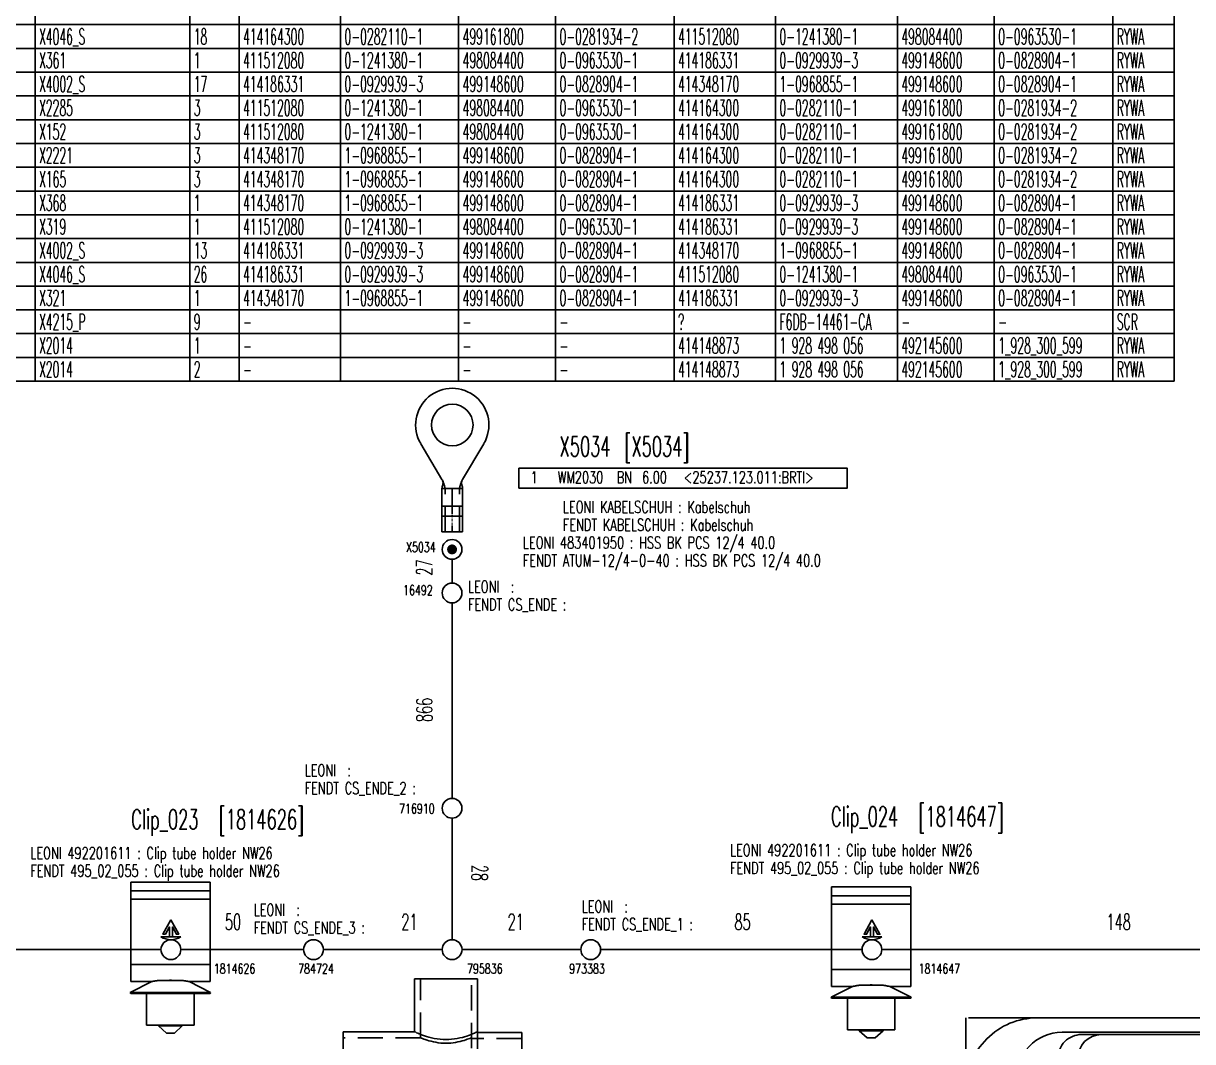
# Model space of a CAD drawing. Header units: millimetres. Extents: x -1 to 4489, y 0 to 1364.
# Drawn here: x 2339.4 to 2634.6, y 846.7 to 1103.8 of the extents above; entities that cross this region are included whole.
import ezdxf

# ---------------------------------------------------------------- set-up
doc = ezdxf.new("R2010")
doc.units = ezdxf.units.MM
doc.linetypes.add('DOT', pattern=[0.25, 0, -0.25])
doc.linetypes.add('HIDDEN', pattern=[9.525, 6.35, -3.175])
for name, color, linetype in [('000_CS_NETZ_KURVE', 7, 'Continuous'), ('A_ACHSEN', 7, 'Continuous'), ('A_FLAECHEN', 7, 'Continuous'), ('DEFAULT_2', 8, 'HIDDEN'), ('LAYER_0', 7, 'Continuous')]:
    doc.layers.add(name, color=color, linetype=linetype)
doc.styles.add('HS-BUNDLE-DIMENSION', font='ROMANS.SHX', dxfattribs={"width": 0.6, "height": 4})
doc.styles.add('HS-COMP-DESCRIPTION', font='ROMANS.SHX', dxfattribs={"width": 0.6, "height": 5})
doc.styles.add('HS-NODE', font='ROMANS.SHX', dxfattribs={"width": 0.7, "height": 2.5})
doc.styles.add('HS-PART-NO', font='ROMANS.SHX', dxfattribs={"width": 0.7, "height": 3})
doc.styles.add('HS-TABLE-WIRE', font='ROMANS.SHX', dxfattribs={"width": 0.5, "height": 4})
doc.styles.add('HS-WIRE', font='ROMANS.SHX', dxfattribs={"width": 0.7, "height": 3})
doc.linetypes.add('NW_26_FHW_OPEN', pattern='A,0.0001,["=",Standard,S=0.4,R=0,X=0,Y=-0.2],-0.0001,["[]",Standard,S=0.3,R=0,X=-0.05,Y=-0.15],-0.2', length=0.2002)
doc.linetypes.add('NW_8_5_FHW_OPEN', pattern='A,0.0001,["=",Standard,S=0.4,R=0,X=0,Y=-0.2],-0.0001,["[]",Standard,S=0.3,R=0,X=-0.05,Y=-0.15],-0.2', length=0.2002)

# ---------------------------------------------------------------- blocks, each defined once
blk = doc.blocks.new('418991420')
at = {"layer": 'LAYER_0', "color": 7}
for points in [[(-164.38, 97.02), (-167.48, 97.02)], [(-167.48, 97.02), (-167.48, 3.11)], [(-164.48, 97.02), (-163.5, 95.92), (-162.31, 95.02), (-160.98, 94.31), (-159.58, 93.82), (-157.57, 93.38), (-155.51, 93.19), (-153.44, 93.18), (-151.38, 93.31)], [(-164.38, 3.11), (-164.38, 97.02)], [(-151.48, 3.21), (-151.48, 96.62)], [(-151.48, 96.62), (-149.28, 96.62)], [(-149.38, 96.71), (-149.34, 96.24), (-149.21, 95.78), (-148.76, 94.89), (-148.09, 94.14), (-147.28, 93.62), (-145.78, 93.12), (-144.2, 92.89), (-142.58, 92.85), (-140.98, 92.91)], [(-149.28, 96.62), (-149.28, 3.21)], [(-141.38, 0.11), (-141.38, 96.71)], [(-141.38, 96.71), (133.02, 96.71)], [(133.02, 96.71), (156.11, 96.71)], [(157.02, 96.71), (157.02, 0.11)], [(-151.38, 92.02), (-164.48, 92.02)], [(-140.98, 92.02), (-151.38, 92.02)], [(-141.28, 91.91), (124.65, 91.91)], [(-141.28, 91.06), (111.52, 91.11)], [(-113.48, 4.91), (-113.48, 91.11)], [(-112.7, 5.71), (-112.7, 91.11)], [(110.77, 91.11), (118.07, 91.11)], [(119.3, 83.12), (119.3, 13.7)], [(126.03, 83.22), (126.07, 13.72)], [(-126.78, 81.51), (-141.28, 81.51)], [(-133.88, 60.6), (-133.5, 66.02), (-132.18, 71.3), (-131.02, 73.95), (-129.58, 76.49), (-126.58, 81.51)], [(140.22, 75.91), (140.22, 20.91)], [(-71.32, 74.02), (-63.32, 74.02), (-63.32, 66.02), (-71.32, 66.02), (-71.32, 74.02)], [(-58.52, 74.02), (-50.52, 74.02), (-50.52, 66.02), (-58.52, 66.02), (-58.52, 74.02)], [(-45.72, 74.02), (-37.72, 74.02), (-37.72, 66.02), (-45.72, 66.02), (-45.72, 74.02)], [(-32.92, 74.02), (-24.92, 74.02), (-24.92, 66.02), (-32.92, 66.02), (-32.92, 74.02)], [(-20.12, 74.02), (-12.12, 74.02), (-12.12, 66.02), (-20.12, 66.02), (-20.12, 74.02)], [(-7.32, 74.02), (0.68, 74.02), (0.68, 66.02), (-7.32, 66.02), (-7.32, 74.02)], [(5.68, 74.02), (13.68, 74.02), (13.68, 66.02), (5.68, 66.02), (5.68, 74.02)], [(18.48, 74.02), (26.48, 74.02), (26.48, 66.02), (18.48, 66.02), (18.48, 74.02)], [(31.28, 74.02), (39.28, 74.02), (39.28, 66.02), (31.28, 66.02), (31.28, 74.02)], [(44.08, 74.02), (52.08, 74.02), (52.08, 66.02), (44.08, 66.02), (44.08, 74.02)], [(56.88, 74.02), (64.88, 74.02), (64.88, 66.02), (56.88, 66.02), (56.88, 74.02)], [(69.68, 74.02), (77.68, 74.02), (77.68, 66.02), (69.68, 66.02), (69.68, 74.02)], [(82.48, 73.82), (90.48, 73.82), (90.48, 65.82), (82.48, 65.82), (82.48, 73.82)], [(95.28, 73.82), (103.28, 73.82), (103.28, 65.82), (95.28, 65.82), (95.28, 73.82)], [(-103.04, 62.12), (-103.04, 70.12), (-95.04, 70.12), (-95.04, 62.12), (-103.04, 62.12)], [(-87.84, 62.12), (-87.84, 70.12), (-79.84, 70.12), (-79.84, 62.12), (-87.84, 62.12)], [(-163.28, 62.51), (-151.38, 62.51)], [(-163.28, 54.62), (-163.28, 62.51)], [(-133.88, 60.6), (-140.78, 60.6)], [(-71.32, 59.62), (-63.32, 59.62), (-63.32, 51.62), (-71.32, 51.62), (-71.32, 59.62)], [(-58.52, 59.62), (-50.52, 59.62), (-50.52, 51.62), (-58.52, 51.62), (-58.52, 59.62)], [(-45.72, 59.62), (-37.72, 59.62), (-37.72, 51.62), (-45.72, 51.62), (-45.72, 59.62)], [(-32.92, 59.62), (-24.92, 59.62), (-24.92, 51.62), (-32.92, 51.62), (-32.92, 59.62)], [(-20.12, 59.62), (-12.12, 59.62), (-12.12, 51.62), (-20.12, 51.62), (-20.12, 59.62)], [(-7.32, 59.62), (0.68, 59.62), (0.68, 51.62), (-7.32, 51.62), (-7.32, 59.62)], [(5.68, 59.62), (13.68, 59.62), (13.68, 51.62), (5.68, 51.62), (5.68, 59.62)], [(18.48, 59.62), (26.48, 59.62), (26.48, 51.62), (18.48, 51.62), (18.48, 59.62)], [(31.28, 59.62), (39.28, 59.62), (39.28, 51.62), (31.28, 51.62), (31.28, 59.62)], [(44.08, 59.62), (52.08, 59.62), (52.08, 51.62), (44.08, 51.62), (44.08, 59.62)], [(56.88, 59.62), (64.88, 59.62), (64.88, 51.62), (56.88, 51.62), (56.88, 59.62)], [(69.68, 59.62), (77.68, 59.62), (77.68, 51.62), (69.68, 51.62), (69.68, 59.62)], [(82.48, 59.42), (90.48, 59.42), (90.48, 51.42), (82.48, 51.42), (82.48, 59.42)], [(95.28, 59.42), (103.28, 59.42), (103.28, 51.42), (95.28, 51.42), (95.28, 59.42)], [(-140.78, 56.03), (-132.88, 56.03)], [(-132.88, 56.03), (-132.88, 51.67)], [(118.72, 58.69), (125.52, 58.69)], [(-151.38, 54.62), (-163.28, 54.62)], [(-124.88, 51.67), (-132.83, 51.67)], [(-124.88, 45.68), (-124.88, 51.67)], [(-103.04, 43.92), (-103.04, 51.92), (-95.04, 51.92), (-95.04, 43.92), (-103.04, 43.92)], [(-87.84, 43.92), (-87.84, 51.92), (-79.84, 51.92), (-79.84, 43.92), (-87.84, 43.92)], [(-132.88, 45.68), (-132.88, 40.64)], [(-132.83, 45.68), (-124.88, 45.68)], [(-71.52, 45.02), (-63.52, 45.02), (-63.52, 37.02), (-71.52, 37.02), (-71.52, 45.02)], [(-58.72, 45.02), (-50.72, 45.02), (-50.72, 37.02), (-58.72, 37.02), (-58.72, 45.02)], [(-45.92, 45.02), (-37.92, 45.02), (-37.92, 37.02), (-45.92, 37.02), (-45.92, 45.02)], [(-33.12, 45.02), (-25.12, 45.02), (-25.12, 37.02), (-33.12, 37.02), (-33.12, 45.02)], [(-20.32, 45.02), (-12.32, 45.02), (-12.32, 37.02), (-20.32, 37.02), (-20.32, 45.02)], [(-7.52, 45.02), (0.48, 45.02), (0.48, 37.02), (-7.52, 37.02), (-7.52, 45.02)], [(5.48, 45.02), (13.48, 45.02), (13.48, 37.02), (5.48, 37.02), (5.48, 45.02)], [(18.28, 45.02), (26.28, 45.02), (26.28, 37.02), (18.28, 37.02), (18.28, 45.02)], [(31.08, 45.02), (39.08, 45.02), (39.08, 37.02), (31.08, 37.02), (31.08, 45.02)], [(43.88, 45.02), (51.88, 45.02), (51.88, 37.02), (43.88, 37.02), (43.88, 45.02)], [(56.68, 45.02), (64.68, 45.02), (64.68, 37.02), (56.68, 37.02), (56.68, 45.02)], [(69.48, 45.02), (77.48, 45.02), (77.48, 37.02), (69.48, 37.02), (69.48, 45.02)], [(82.28, 44.62), (90.28, 44.62), (90.28, 36.62), (82.28, 36.62), (82.28, 44.62)], [(95.08, 44.62), (103.08, 44.62), (103.08, 36.62), (95.08, 36.62), (95.08, 44.62)], [(-163.28, 42.82), (-151.58, 42.82)], [(-163.28, 34.91), (-163.28, 42.82)], [(-132.88, 40.64), (-140.78, 40.64)], [(-140.78, 36.76), (-133.88, 36.76)], [(-133.88, 36.76), (-134.19, 34.06), (-134.18, 31.34), (-133.84, 28.62), (-133.18, 26), (-132.08, 23.23), (-130.65, 20.59), (-127.08, 15.78)], [(125.52, 38.24), (118.72, 38.24)], [(-151.58, 34.91), (-163.28, 34.91)], [(-103.04, 26.52), (-103.04, 34.52), (-95.04, 34.52), (-95.04, 26.52), (-103.04, 26.52)], [(-87.84, 26.52), (-87.84, 34.52), (-79.84, 34.52), (-79.84, 26.52), (-87.84, 26.52)], [(-71.52, 30.62), (-63.52, 30.62), (-63.52, 22.61), (-71.52, 22.61), (-71.52, 30.62)], [(-58.72, 30.62), (-50.72, 30.62), (-50.72, 22.61), (-58.72, 22.61), (-58.72, 30.62)], [(-45.92, 30.62), (-37.92, 30.62), (-37.92, 22.61), (-45.92, 22.61), (-45.92, 30.62)], [(-33.12, 30.62), (-25.12, 30.62), (-25.12, 22.61), (-33.12, 22.61), (-33.12, 30.62)], [(-20.32, 30.62), (-12.32, 30.62), (-12.32, 22.61), (-20.32, 22.61), (-20.32, 30.62)], [(-7.52, 30.62), (0.48, 30.62), (0.48, 22.61), (-7.52, 22.61), (-7.52, 30.62)], [(5.48, 30.62), (13.48, 30.62), (13.48, 22.61), (5.48, 22.61), (5.48, 30.62)], [(18.28, 30.62), (26.28, 30.62), (26.28, 22.61), (18.28, 22.61), (18.28, 30.62)], [(31.08, 30.62), (39.08, 30.62), (39.08, 22.61), (31.08, 22.61), (31.08, 30.62)], [(43.88, 30.62), (51.88, 30.62), (51.88, 22.61), (43.88, 22.61), (43.88, 30.62)], [(56.68, 30.62), (64.68, 30.62), (64.68, 22.61), (56.68, 22.61), (56.68, 30.62)], [(69.48, 30.62), (77.48, 30.62), (77.48, 22.61), (69.48, 22.61), (69.48, 30.62)], [(82.28, 30.62), (90.28, 30.62), (90.28, 22.61), (82.28, 22.61), (82.28, 30.62)], [(95.08, 30.62), (103.08, 30.62), (103.08, 22.61), (95.08, 22.61), (95.08, 30.62)], [(-127.08, 15.71), (-141.28, 15.71)], [(-164.48, 3.01), (-163.06, 3.78), (-161.58, 4.41), (-160.04, 4.93), (-158.48, 5.31), (-156.77, 5.58), (-155.04, 5.72), (-153.31, 5.72), (-151.58, 5.61)], [(-164.38, 6.31), (-151.48, 6.31)], [(-151.48, 6.31), (-141.48, 6.31)], [(-149.38, 3.21), (-149.37, 3.56), (-149.27, 3.89), (-149.09, 4.21), (-148.85, 4.51), (-148.57, 4.77), (-148.25, 5), (-147.91, 5.18), (-147.58, 5.31), (-146.84, 5.5), (-146.09, 5.63), (-145.33, 5.71), (-144.56, 5.74), (-143.02, 5.71), (-141.48, 5.61)], [(110.82, 5.71), (-141.68, 5.71)], [(124.65, 4.91), (-113.48, 4.91)], [(118.07, 5.71), (110.77, 5.71)], [(-167.48, 3.11), (-164.38, 3.11)], [(-149.28, 3.21), (-151.48, 3.21)], [(133.02, 0.11), (-141.38, 0.11)], [(156.11, 0.11), (133.02, 0.11)]]:
    blk.add_lwpolyline(points, dxfattribs=at)
for centre, radius in [((-67.32, 70.02), 6), ((-54.52, 70.02), 6), ((-41.72, 70.02), 6), ((-28.92, 70.02), 6), ((-16.12, 70.02), 6), ((-3.32, 70.02), 6), ((9.68, 70.02), 6), ((22.48, 70.02), 6), ((35.28, 70.02), 6), ((48.08, 70.02), 6), ((60.88, 70.02), 6), ((73.68, 70.02), 6), ((86.48, 69.82), 6), ((99.28, 69.82), 6), ((-99.04, 66.12), 7.2), ((-99.04, 66.12), 5.6), ((-83.84, 66.12), 7.2), ((-83.84, 66.12), 5.6), ((-67.32, 55.62), 6), ((-54.52, 55.62), 6), ((-41.72, 55.62), 6), ((-28.92, 55.62), 6), ((-16.12, 55.62), 6), ((-3.32, 55.62), 6), ((9.68, 55.62), 6), ((22.48, 55.62), 6), ((35.28, 55.62), 6), ((48.08, 55.62), 6), ((60.88, 55.62), 6), ((73.68, 55.62), 6), ((86.48, 55.42), 6), ((99.28, 55.42), 6), ((-99.04, 47.92), 7.2), ((-83.84, 47.92), 7.2), ((-99.04, 47.92), 5.6), ((-83.84, 47.92), 5.6), ((-67.52, 41.02), 6), ((-54.72, 41.02), 6), ((-41.92, 41.02), 6), ((-29.12, 41.02), 6), ((-16.32, 41.02), 6), ((-3.52, 41.02), 6), ((9.48, 41.02), 6), ((22.28, 41.02), 6), ((35.08, 41.02), 6), ((47.88, 41.02), 6), ((60.68, 41.02), 6), ((73.48, 41.02), 6), ((86.28, 40.62), 6), ((99.08, 40.62), 6), ((-99.04, 30.52), 7.2), ((-99.04, 30.52), 5.6), ((-83.84, 30.52), 7.2), ((-83.84, 30.52), 5.6), ((-67.52, 26.62), 6), ((-54.72, 26.62), 6), ((-41.92, 26.62), 6), ((-29.12, 26.62), 6), ((-16.32, 26.62), 6), ((-3.52, 26.62), 6), ((9.48, 26.62), 6), ((22.28, 26.62), 6), ((35.08, 26.62), 6), ((47.88, 26.62), 6), ((60.68, 26.62), 6), ((73.48, 26.62), 6), ((86.28, 26.62), 6), ((99.08, 26.62), 6)]:
    blk.add_circle(centre, radius, dxfattribs=at)
for centre, radius, start, end in [((133.02, 72.71), 24, 0, 90), ((111.41, 83.22), 7.89, 359.25, 89.254), ((118.03, 83.22), 8, 0.0332, 90), ((124.43, 76.13), 15.79, 359.22, 89.221), ((133.02, 24.11), 24, 270, 0), ((124.43, 20.7), 15.79, 270.78, 0.7793), ((111.41, 13.6), 7.89, 270.75, 0.7461), ((118.07, 13.71), 8, 270, 0.0332)]:
    blk.add_arc(centre, radius, start, end, dxfattribs=at)
for s, p in [('9', (72.28, 79.42)), ('5', (85.38, 79.51)), ('53', (-68.92, 79.11)), ('49', (-56.72, 79.11)), ('45', (-42.42, 79.11)), ('41', (-29.12, 79.11)), ('37', (-17.8, 79.22)), ('33', (-4.02, 79.31)), ('29', (7.68, 79.31)), ('25', (19.59, 79.31)), ('21', (32.45, 79.31)), ('17', (46.48, 79.31)), ('13', (58.88, 79.31)), ('1', (98.78, 79.42)), ('60', (-100.84, 75.31)), ('57', (-85.44, 75.31)), ('62', (-101.11, 18.03)), ('59', (-86.31, 18.03)), ('56', (-69.62, 14.21)), ('52', (-56.72, 14.21)), ('48', (-42.72, 14.21)), ('44', (-31.12, 14.21)), ('40', (-18.12, 14.21)), ('36', (-5.82, 14.21)), ('32', (8.18, 14.31)), ('28', (20.7, 14.36)), ('24', (33.68, 14.31)), ('20', (46.08, 14.41)), ('16', (60.28, 14.51)), ('12', (73.18, 14.51)), ('8', (86.68, 14.51)), ('4', (98.88, 14.41))]:
    blk.add_text(s, height=3.2, dxfattribs=at).set_placement(p)
blk = doc.blocks.new('A$C534320D6')
at = {"color": 7, "linetype": 'Continuous'}
for p, q in [((18.05, 34.2), (18.08, 34.18)), ((18.08, 34.18), (18.35, 34.06)), ((18.35, 34.06), (18.59, 33.96)), ((18.59, 33.96), (18.88, 33.83)), ((18.88, 33.83), (19.23, 33.68)), ((19.23, 33.68), (19.63, 33.52)), ((19.63, 33.52), (20.06, 33.36)), ((20.06, 33.36), (20.54, 33.19)), ((20.54, 33.19), (21.08, 33.02)), ((21.08, 33.02), (21.67, 32.85)), ((21.67, 32.85), (22.32, 32.68)), ((22.32, 32.68), (23.01, 32.53)), ((23.01, 32.53), (23.74, 32.41)), ((28.13, 32.39), (28.83, 32.5)), ((28.83, 32.5), (29.49, 32.64)), ((29.49, 32.64), (30.12, 32.79)), ((30.12, 32.79), (30.7, 32.95)), ((30.7, 32.95), (31.23, 33.12)), ((31.23, 33.12), (31.71, 33.28)), ((31.71, 33.28), (32.14, 33.44)), ((32.14, 33.44), (32.54, 33.59)), ((32.54, 33.59), (32.9, 33.74)), ((32.9, 33.74), (33.22, 33.87)), ((33.22, 33.87), (33.48, 33.99)), ((33.48, 33.99), (33.69, 34.08)), ((33.69, 34.08), (33.83, 34.15)), ((33.83, 34.15), (33.95, 34.2)), ((33.95, 34.2), (33.95, 0)), ((23.74, 32.41), (24.5, 32.31)), ((24.5, 32.31), (25.25, 32.26)), ((25.25, 32.26), (26, 32.24)), ((26, 32.24), (26.71, 32.26)), ((26.71, 32.26), (27.42, 32.31)), ((27.42, 32.31), (28.13, 32.39))]:
    blk.add_line(p, q, dxfattribs=at)
at = {"layer": 'A_ACHSEN', "color": 7, "linetype": 'Continuous'}
for p, q in [((45.1, 34), (33.95, 34)), ((45.1, 34), (45.1, 0)), ((45.1, 0), (33.95, 0))]:
    blk.add_line(p, q, dxfattribs=at)
at = {"layer": 'A_FLAECHEN', "color": 7, "linetype": 'Continuous'}
for p, q in [((18.05, 47.6), (33.95, 47.6)), ((18.05, 34.2), (18.05, 47.6)), ((33.95, 34.2), (33.95, 47.6)), ((18.05, 34.2), (0, 34.2)), ((0, 0), (0, 34.2)), ((33.95, 0), (0, 0))]:
    blk.add_line(p, q, dxfattribs=at)
at = {"layer": 'A_FLAECHEN', "color": 8, "linetype": 'HIDDEN'}
for p, q in [((19.55, 32.69), (19.55, 47.6)), ((32.45, 1.5), (32.45, 47.6)), ((19.58, 32.7), (0, 32.7)), ((18.08, 34.2), (18.05, 34.2)), ((18.05, 34.18), (18.05, 34.2)), ((19.55, 32.7), (19.69, 32.64)), ((19.85, 32.58), (19.69, 32.64)), ((19.85, 32.58), (20.09, 32.48)), ((20.09, 32.48), (19.85, 32.58)), ((20.09, 32.48), (20.4, 32.37)), ((20.4, 32.37), (20.09, 32.48)), ((31.98, 32.51), (31.71, 32.41)), ((32.18, 32.59), (31.98, 32.51)), ((32.42, 32.69), (32.18, 32.59)), ((32.45, 32.7), (32.42, 32.69)), ((45.1, 32.5), (32.45, 32.5)), ((45.1, 1.5), (45.1, 32.5)), ((20.4, 32.37), (20.77, 32.24)), ((20.77, 32.24), (20.4, 32.37)), ((20.77, 32.24), (21.2, 32.09)), ((21.2, 32.09), (20.77, 32.24)), ((21.2, 32.09), (21.69, 31.94)), ((21.69, 31.94), (21.2, 32.09)), ((22.23, 31.8), (21.69, 31.94)), ((22.23, 31.8), (22.81, 31.66)), ((22.81, 31.66), (22.23, 31.8)), ((23.42, 31.54), (22.81, 31.66)), ((23.42, 31.54), (24.06, 31.44)), ((24.06, 31.44), (23.42, 31.54)), ((24.06, 31.44), (24.7, 31.36)), ((24.7, 31.36), (24.06, 31.44)), ((25.35, 31.32), (24.7, 31.36)), ((26, 31.3), (25.35, 31.32)), ((26.61, 31.32), (26, 31.3)), ((27.21, 31.36), (26.61, 31.32)), ((27.82, 31.42), (27.21, 31.36)), ((28.41, 31.51), (27.82, 31.42)), ((28.99, 31.62), (28.41, 31.51)), ((29.54, 31.74), (28.99, 31.62)), ((30.07, 31.88), (29.54, 31.74)), ((30.56, 32.02), (30.07, 31.88)), ((31, 32.16), (30.56, 32.02)), ((31.38, 32.29), (31, 32.16)), ((31.71, 32.41), (31.38, 32.29)), ((45.1, 1.5), (0, 1.5))]:
    blk.add_line(p, q, dxfattribs=at)
at = {"layer": 'DEFAULT_2', "color": 8, "linetype": 'HIDDEN'}
for p, q in [((18.08, 34.18), (18.05, 34.2)), ((18.35, 34.06), (18.34, 34.07)), ((18.59, 33.96), (18.57, 33.96)), ((18.88, 33.83), (18.87, 33.84)), ((19.23, 33.68), (19.22, 33.69)), ((19.63, 33.52), (19.62, 33.53)), ((20.06, 33.36), (20.05, 33.37)), ((20.54, 33.19), (20.53, 33.2)), ((21.08, 33.02), (21.07, 33.02)), ((21.67, 32.85), (21.66, 32.85)), ((22.32, 32.68), (22.31, 32.68)), ((23.01, 32.53), (23.01, 32.53)), ((28.84, 32.5), (28.83, 32.5)), ((29.5, 32.64), (29.49, 32.64)), ((30.13, 32.79), (30.12, 32.79)), ((30.71, 32.96), (30.7, 32.95)), ((31.24, 33.12), (31.23, 33.12)), ((31.71, 33.28), (31.24, 33.12)), ((32.14, 33.44), (32.14, 33.44)), ((32.54, 33.59), (32.54, 33.59)), ((32.9, 33.74), (32.9, 33.74)), ((33.22, 33.87), (33.21, 33.87)), ((33.68, 34.08), (33.48, 33.99)), ((33.69, 34.08), (33.68, 34.08)), ((33.92, 34.19), (33.83, 34.15)), ((24.5, 32.31), (23.74, 32.41)), ((25.25, 32.26), (24.5, 32.31)), ((26, 32.24), (25.25, 32.26)), ((26.71, 32.26), (26.71, 32.26)), ((27.42, 32.31), (27.42, 32.31)), ((28.14, 32.39), (28.13, 32.39))]:
    blk.add_line(p, q, dxfattribs=at)
blk = doc.blocks.new('A$C2151387A')
at = {"color": 7, "linetype": 'Continuous'}
for p, q in [((6.65, 31.75), (6.65, 30.25)), ((11.85, 31.75), (11.85, 30.25)), ((6.66, 25.11), (6.65, 25.25)), ((6.67, 24.98), (6.66, 25.11)), ((6.7, 24.85), (6.67, 24.98)), ((6.73, 24.72), (6.7, 24.85)), ((6.77, 24.6), (6.73, 24.72)), ((6.8, 24.47), (6.77, 24.6)), ((6.84, 24.34), (6.8, 24.47)), ((6.87, 24.22), (6.84, 24.34)), ((6.89, 24.09), (6.87, 24.22)), ((6.87, 23.52), (6.9, 23.67)), ((6.91, 23.95), (6.89, 24.09)), ((6.9, 23.67), (6.91, 23.81)), ((6.91, 23.81), (6.91, 23.95)), ((11.59, 23.95), (11.61, 24.09)), ((11.59, 23.81), (11.59, 23.95)), ((11.6, 23.67), (11.59, 23.81)), ((11.63, 23.52), (11.6, 23.67)), ((11.61, 24.09), (11.63, 24.22)), ((11.63, 24.22), (11.66, 24.34)), ((11.66, 24.34), (11.7, 24.47)), ((11.7, 24.47), (11.73, 24.6)), ((11.73, 24.6), (11.77, 24.72)), ((11.77, 24.72), (11.8, 24.85)), ((11.8, 24.85), (11.83, 24.98)), ((11.83, 24.98), (11.84, 25.11)), ((11.84, 25.11), (11.85, 25.25)), ((6.65, 23.01), (1.29, 13.97)), ((6.65, 23.01), (6.75, 23.19)), ((6.75, 23.19), (6.82, 23.35)), ((6.82, 23.35), (6.87, 23.52)), ((11.68, 23.35), (11.63, 23.52)), ((11.75, 23.19), (11.68, 23.35)), ((11.85, 23.01), (11.75, 23.19)), ((17.21, 13.97), (11.85, 23.01))]:
    blk.add_line(p, q, dxfattribs=at)
at = {"color": 4, "linetype": 'Continuous'}
blk.add_line((11.85, 25.25), (6.65, 25.25), dxfattribs=at)
at = {"layer": '000_CS_NETZ_KURVE', "color": 8, "linetype": 'HIDDEN'}
blk.add_line((9.25, 25.25), (9.25, 36.25), dxfattribs=at)
at = {"layer": 'A_ACHSEN', "color": 7, "linetype": 'Continuous'}
for p, q in [((11.85, 36.25), (6.65, 36.25)), ((6.65, 36.25), (6.65, 25.25)), ((11.85, 36.25), (11.85, 25.25))]:
    blk.add_line(p, q, dxfattribs=at)
at = {"layer": 'A_ACHSEN', "color": 8, "linetype": 'HIDDEN'}
for p, q in [((7.45, 36.25), (7.45, 25.25)), ((11.05, 36.25), (11.05, 25.25))]:
    blk.add_line(p, q, dxfattribs=at)
at = {"layer": 'A_ACHSEN', "color": 7, "linetype": 'Continuous'}
blk.add_circle((9.25, 9.25), 5.25, dxfattribs=at)
blk.add_arc((9.25, 9.25), 9.25, 149.3484, 30.6516, dxfattribs=at)
at = {"layer": 'DEFAULT_2', "color": 8, "linetype": 'DOT'}
blk.add_line((9.25, 36.25), (9.25, 25.25), dxfattribs=at)
at = {"layer": 'DEFAULT_2', "color": 8, "linetype": 'HIDDEN'}
for p, q in [((6.66, 32.17), (6.65, 32.11)), ((6.65, 32.11), (6.65, 32.03)), ((6.65, 32.03), (6.65, 31.95)), ((6.65, 31.95), (6.65, 31.75)), ((6.65, 30.25), (6.65, 30.06)), ((6.65, 30.06), (6.65, 29.97)), ((6.65, 29.97), (6.65, 29.9)), ((6.65, 29.9), (6.66, 29.83)), ((6.67, 32.21), (6.66, 32.17)), ((6.66, 29.83), (6.67, 29.79)), ((6.68, 32.24), (6.67, 32.21)), ((6.67, 29.79), (6.68, 29.76)), ((6.7, 32.25), (6.68, 32.24)), ((6.68, 29.76), (6.7, 29.75)), ((6.7, 32.25), (11.8, 32.25)), ((6.7, 29.75), (11.8, 29.75)), ((7.45, 32.04), (7.46, 32.11)), ((7.45, 31.95), (7.45, 32.04)), ((7.45, 31.75), (7.45, 31.95)), ((7.45, 31.75), (7.45, 30.06)), ((7.45, 29.97), (7.45, 30.06)), ((7.46, 29.9), (7.45, 29.97)), ((7.46, 32.17), (7.48, 32.21)), ((7.46, 32.11), (7.46, 32.17)), ((7.46, 29.83), (7.46, 29.9)), ((7.48, 29.79), (7.46, 29.83)), ((7.48, 32.21), (7.49, 32.24)), ((7.49, 29.76), (7.48, 29.79)), ((7.49, 32.24), (7.52, 32.25)), ((7.52, 29.75), (7.49, 29.76)), ((10.98, 32.25), (11, 32.24)), ((11, 29.76), (10.98, 29.75)), ((11, 32.24), (11.02, 32.21)), ((11.02, 29.79), (11, 29.76)), ((11.02, 32.21), (11.03, 32.17)), ((11.04, 29.83), (11.02, 29.79)), ((11.03, 32.17), (11.04, 32.11)), ((11.04, 32.11), (11.05, 32.03)), ((11.05, 29.97), (11.04, 29.9)), ((11.04, 29.9), (11.04, 29.83)), ((11.05, 32.03), (11.05, 31.95)), ((11.05, 31.95), (11.05, 31.75)), ((11.05, 31.75), (11.05, 30.06)), ((11.05, 30.06), (11.05, 29.97)), ((11.82, 32.24), (11.8, 32.25)), ((11.8, 29.75), (11.82, 29.76)), ((11.83, 32.21), (11.82, 32.24)), ((11.82, 29.76), (11.83, 29.79)), ((11.84, 32.17), (11.83, 32.21)), ((11.83, 29.79), (11.84, 29.83)), ((11.84, 32.11), (11.84, 32.17)), ((11.85, 32.03), (11.84, 32.11)), ((11.84, 29.9), (11.85, 29.97)), ((11.84, 29.83), (11.84, 29.9)), ((11.85, 31.95), (11.85, 32.03)), ((11.85, 31.75), (11.85, 31.95)), ((11.85, 30.06), (11.85, 30.25)), ((11.85, 29.97), (11.85, 30.06)), ((6.92, 23.53), (6.98, 23.69)), ((6.98, 23.69), (7.04, 23.86)), ((7.04, 23.86), (7.09, 24.01)), ((7.09, 24.01), (7.14, 24.17)), ((7.14, 24.17), (7.18, 24.32)), ((7.18, 24.32), (7.26, 24.63)), ((7.26, 24.63), (7.3, 24.78)), ((7.3, 24.78), (7.35, 24.94)), ((7.35, 24.94), (7.4, 25.09)), ((7.4, 25.09), (7.45, 25.25)), ((11.1, 25.09), (11.05, 25.25)), ((11.15, 24.94), (11.1, 25.09)), ((11.19, 24.78), (11.15, 24.94)), ((11.24, 24.63), (11.19, 24.78)), ((11.32, 24.32), (11.24, 24.63)), ((11.36, 24.17), (11.32, 24.32)), ((11.41, 24.01), (11.36, 24.17)), ((11.46, 23.86), (11.41, 24.01)), ((11.52, 23.69), (11.46, 23.86)), ((11.58, 23.53), (11.52, 23.69)), ((6.65, 23.01), (6.75, 23.19)), ((6.75, 23.19), (6.84, 23.36)), ((6.84, 23.36), (6.92, 23.53)), ((11.66, 23.36), (11.58, 23.53)), ((11.75, 23.19), (11.66, 23.36)), ((11.85, 23.01), (11.75, 23.19))]:
    blk.add_line(p, q, dxfattribs=at)
blk = doc.blocks.new('A$C2E6414D2')
at = {"linetype": 'Continuous'}
for p, q in [((7.13, 36.28), (13.13, 36.28)), ((7.13, 36.28), (7.15, 36.16)), ((7.13, 36.08), (7.13, 36.28)), ((7.15, 36.16), (7.18, 36.08)), ((9.13, 36.28), (9.13, 36.08)), ((11.13, 36.28), (11.13, 36.08)), ((13.09, 36.08), (13.12, 36.16)), ((13.12, 36.16), (13.13, 36.28)), ((13.13, 36.08), (13.13, 36.28)), ((0.13, 0), (0.13, 20.8)), ((20.13, 20.8), (0.13, 20.8)), ((20.13, 0), (20.13, 20.8)), ((20.13, 4.3), (0.13, 4.3)), ((20.13, 2.2), (0.13, 2.2))]:
    blk.add_line(p, q, dxfattribs=at)
at = {"layer": 'A_ACHSEN', "linetype": 'Continuous'}
for p, q in [((9.13, 38.08), (7.13, 36.28)), ((11.13, 38.08), (9.13, 38.08)), ((11.13, 38.08), (13.13, 36.28)), ((0.13, 28.08), (0, 27.81)), ((0, 27.81), (20.27, 27.81)), ((0, 27.81), (5.42, 25.1)), ((0.13, 28.08), (20.13, 28.08)), ((20.27, 27.81), (14.84, 25.1)), ((20.13, 28.08), (20.27, 27.81)), ((0.13, 20.8), (0.13, 25.1)), ((5.42, 25.1), (0.13, 25.1)), ((5.44, 25.1), (5.42, 25.1)), ((5.47, 25.09), (5.44, 25.1)), ((5.65, 25.05), (5.47, 25.09)), ((5.81, 25.02), (5.65, 25.05)), ((5.98, 24.99), (5.81, 25.02)), ((6.15, 24.95), (5.98, 24.99)), ((6.33, 24.92), (6.15, 24.95)), ((6.51, 24.89), (6.33, 24.92)), ((6.7, 24.86), (6.51, 24.89)), ((6.89, 24.83), (6.7, 24.86)), ((7.09, 24.8), (6.89, 24.83)), ((7.19, 24.78), (7.09, 24.8)), ((7.19, 24.78), (13.07, 24.78)), ((9.88, 24.7), (9.88, 24.78)), ((10.38, 24.7), (9.88, 24.7)), ((10.38, 24.7), (10.38, 24.78)), ((13.18, 24.8), (13.07, 24.78)), ((13.38, 24.83), (13.18, 24.8)), ((13.57, 24.86), (13.38, 24.83)), ((13.76, 24.89), (13.57, 24.86)), ((13.94, 24.92), (13.76, 24.89)), ((14.12, 24.95), (13.94, 24.92)), ((14.29, 24.99), (14.12, 24.95)), ((14.46, 25.02), (14.29, 24.99)), ((14.62, 25.05), (14.46, 25.02)), ((14.8, 25.09), (14.62, 25.05)), ((14.83, 25.1), (14.8, 25.09)), ((14.84, 25.1), (14.83, 25.1)), ((20.13, 25.1), (14.84, 25.1)), ((20.13, 25.1), (20.13, 20.8)), ((20.13, 0), (0.13, 0))]:
    blk.add_line(p, q, dxfattribs=at)
at = {"layer": 'A_FLAECHEN', "linetype": 'Continuous'}
for p, q in [((16.13, 36.08), (4.13, 36.08)), ((4.13, 36.08), (4.13, 28.08)), ((16.13, 36.08), (16.13, 28.08))]:
    blk.add_line(p, q, dxfattribs=at)

msp = doc.modelspace()

# ---------------------------------------------------------------- linework, layer by layer
at = {"color": 7, "linetype": 'Continuous'}
for points in [[(2342.33, 1013.44), (2342.33, 1313.44)], [(2381.38, 1013.44), (2381.38, 1313.44)], [(2393.85, 1013.44), (2393.85, 1313.44)], [(2419.47, 1013.44), (2419.47, 1313.44)], [(2449.28, 1013.44), (2449.28, 1313.44)], [(2473.76, 1013.44), (2473.76, 1313.44)], [(2503.66, 1013.44), (2503.66, 1313.44)], [(2529.28, 1013.44), (2529.28, 1313.44)], [(2560.05, 1013.44), (2560.05, 1313.44)], [(2584.52, 1013.44), (2584.52, 1313.44)], [(2614.43, 1013.44), (2614.43, 1313.44)], [(2629.95, 1013.44), (2629.95, 1313.44)], [(2161.47, 1103.44), (2629.95, 1103.44)], [(2161.47, 1097.44), (2629.95, 1097.44)], [(2161.47, 1091.44), (2629.95, 1091.44)], [(2161.47, 1085.44), (2629.95, 1085.44)], [(2161.47, 1079.44), (2629.95, 1079.44)], [(2161.47, 1073.44), (2629.95, 1073.44)], [(2161.47, 1067.44), (2629.95, 1067.44)], [(2161.47, 1061.44), (2629.95, 1061.44)], [(2161.47, 1055.44), (2629.95, 1055.44)], [(2161.47, 1049.44), (2629.95, 1049.44)], [(2161.47, 1043.44), (2629.95, 1043.44)], [(2161.47, 1037.44), (2629.95, 1037.44)], [(2161.47, 1031.44), (2629.95, 1031.44)], [(2161.47, 1025.44), (2629.95, 1025.44)], [(2161.47, 1019.44), (2629.95, 1019.44)], [(2161.47, 1013.44), (2629.95, 1013.44)], [(2464.49, 986.48), (2464.49, 991.46), (2547.39, 991.46), (2547.39, 986.48), (2464.49, 986.48)]]:
    msp.add_lwpolyline(points, dxfattribs=at)
msp.add_lwpolyline([(2446.99, 970.98, 1.25, 1.25, 1), (2448.24, 970.98, 1.25, 1.25, 1)], format="xyseb", close=True, dxfattribs=at)
at = {"color": 7, "ltscale": 8}
for points in [[(2447.61, 962.48), (2447.61, 968.48)], [(2447.61, 903.14), (2447.63, 872.46)], [(2415.13, 869.96), (2445.13, 869.96)], [(2450.13, 869.96), (2480.13, 869.96)]]:
    msp.add_lwpolyline(points, dxfattribs=at)
at = {"color": 7, "linetype": 'NW_8_5_FHW_OPEN', "ltscale": 8}
msp.add_lwpolyline([(2447.61, 908.14), (2447.61, 957.48)], dxfattribs=at)
at = {"color": 5, "linetype": 'Continuous'}
for points in [[(2376.26, 873.21), (2376.26, 875.71), (2375.26, 873.83), (2374.63, 873.83), (2376.63, 877.46)], [(2377.01, 873.21), (2377.01, 875.71), (2378.01, 873.83), (2378.63, 873.83), (2376.63, 877.46)], [(2553.26, 873.21), (2553.26, 875.71), (2552.26, 873.83), (2551.63, 873.83), (2553.63, 877.46)], [(2554.01, 873.21), (2554.01, 875.71), (2555.01, 873.83), (2555.63, 873.83), (2553.63, 877.46)], [(2374.13, 873.21), (2379.13, 873.21)], [(2551.13, 873.21), (2556.13, 873.21)]]:
    msp.add_lwpolyline(points, dxfattribs=at)
at = {"color": 7, "linetype": 'NW_26_FHW_OPEN', "ltscale": 8}
for points in [[(2100.7, 869.96), (2374.13, 869.96)], [(2379.13, 869.96), (2410.13, 869.96)], [(2485.13, 869.96), (2551.13, 869.96)], [(2556.13, 869.96), (2699.13, 869.96)]]:
    msp.add_lwpolyline(points, dxfattribs=at)
at = {"color": 7, "linetype": 'Continuous'}
for centre in [(2447.61, 970.98), (2447.61, 959.98), (2447.61, 905.64), (2376.63, 869.96), (2412.63, 869.96), (2447.63, 869.96), (2482.63, 869.96), (2553.63, 869.96)]:
    msp.add_circle(centre, 2.5, dxfattribs=at)
at = {"color": 5, "linetype": 'Continuous'}
for centre in [(2376.63, 877), (2553.63, 877)]:
    msp.add_arc(centre, 4.54, 236.6015, 303.3985, dxfattribs=at)

# ---------------------------------------------------------------- block references
at = {"rotation": 180}
for name, p in [('A$C2151387A', (2456.92, 1011.64)), ('A$C2E6414D2', (2386.64, 886.98)), ('A$C2E6414D2', (2563.57, 885.77))]:
    msp.add_blockref(name, p, dxfattribs=at)
msp.add_blockref('A$C534320D6', (2420.09, 815.03))
at = {"xscale": 0.75, "yscale": 0.75, "rotation": 180}
msp.add_blockref('418991420', (2695.12, 852.81), dxfattribs=at)

# ---------------------------------------------------------------- texts
at = {"color": 92, "linetype": 'Continuous'}
for s, height, style, width, p in [('X4046_S      ', 4, 'HS-TABLE-WIRE', 0.5, (2343.33, 1098.44)), ('18', 4, 'HS-TABLE-WIRE', 0.5, (2382.38, 1098.44)), ('414164300', 4, 'HS-TABLE-WIRE', 0.5, (2394.85, 1098.44)), ('0-0282110-1', 4, 'HS-TABLE-WIRE', 0.5, (2420.47, 1098.44)), ('499161800', 4, 'HS-TABLE-WIRE', 0.5, (2450.28, 1098.44)), ('0-0281934-2', 4, 'HS-TABLE-WIRE', 0.5, (2474.76, 1098.44)), ('411512080', 4, 'HS-TABLE-WIRE', 0.5, (2504.66, 1098.44)), ('0-1241380-1', 4, 'HS-TABLE-WIRE', 0.5, (2530.28, 1098.44)), ('498084400', 4, 'HS-TABLE-WIRE', 0.5, (2561.05, 1098.44)), ('0-0963530-1', 4, 'HS-TABLE-WIRE', 0.5, (2585.52, 1098.44)), ('RYWA', 4, 'HS-TABLE-WIRE', 0.5, (2615.43, 1098.44)), ('X361      ', 4, 'HS-TABLE-WIRE', 0.5, (2343.33, 1092.44)), ('1', 4, 'HS-TABLE-WIRE', 0.5, (2382.38, 1092.44)), ('411512080', 4, 'HS-TABLE-WIRE', 0.5, (2394.85, 1092.44)), ('0-1241380-1', 4, 'HS-TABLE-WIRE', 0.5, (2420.47, 1092.44)), ('498084400', 4, 'HS-TABLE-WIRE', 0.5, (2450.28, 1092.44)), ('0-0963530-1', 4, 'HS-TABLE-WIRE', 0.5, (2474.76, 1092.44)), ('414186331', 4, 'HS-TABLE-WIRE', 0.5, (2504.66, 1092.44)), ('0-0929939-3', 4, 'HS-TABLE-WIRE', 0.5, (2530.28, 1092.44)), ('499148600', 4, 'HS-TABLE-WIRE', 0.5, (2561.05, 1092.44)), ('0-0828904-1', 4, 'HS-TABLE-WIRE', 0.5, (2585.52, 1092.44)), ('RYWA', 4, 'HS-TABLE-WIRE', 0.5, (2615.43, 1092.44)), ('X4002_S      ', 4, 'HS-TABLE-WIRE', 0.5, (2343.33, 1086.44)), ('17', 4, 'HS-TABLE-WIRE', 0.5, (2382.38, 1086.44)), ('414186331', 4, 'HS-TABLE-WIRE', 0.5, (2394.85, 1086.44)), ('0-0929939-3', 4, 'HS-TABLE-WIRE', 0.5, (2420.47, 1086.44)), ('499148600', 4, 'HS-TABLE-WIRE', 0.5, (2450.28, 1086.44)), ('0-0828904-1', 4, 'HS-TABLE-WIRE', 0.5, (2474.76, 1086.44)), ('414348170', 4, 'HS-TABLE-WIRE', 0.5, (2504.66, 1086.44)), ('1-0968855-1', 4, 'HS-TABLE-WIRE', 0.5, (2530.28, 1086.44)), ('499148600', 4, 'HS-TABLE-WIRE', 0.5, (2561.05, 1086.44)), ('0-0828904-1', 4, 'HS-TABLE-WIRE', 0.5, (2585.52, 1086.44)), ('RYWA', 4, 'HS-TABLE-WIRE', 0.5, (2615.43, 1086.44)), ('X2285      ', 4, 'HS-TABLE-WIRE', 0.5, (2343.33, 1080.44)), ('3', 4, 'HS-TABLE-WIRE', 0.5, (2382.38, 1080.44)), ('411512080', 4, 'HS-TABLE-WIRE', 0.5, (2394.85, 1080.44)), ('0-1241380-1', 4, 'HS-TABLE-WIRE', 0.5, (2420.47, 1080.44)), ('498084400', 4, 'HS-TABLE-WIRE', 0.5, (2450.28, 1080.44)), ('0-0963530-1', 4, 'HS-TABLE-WIRE', 0.5, (2474.76, 1080.44)), ('414164300', 4, 'HS-TABLE-WIRE', 0.5, (2504.66, 1080.44)), ('0-0282110-1', 4, 'HS-TABLE-WIRE', 0.5, (2530.28, 1080.44)), ('499161800', 4, 'HS-TABLE-WIRE', 0.5, (2561.05, 1080.44)), ('0-0281934-2', 4, 'HS-TABLE-WIRE', 0.5, (2585.52, 1080.44)), ('RYWA', 4, 'HS-TABLE-WIRE', 0.5, (2615.43, 1080.44)), ('X152      ', 4, 'HS-TABLE-WIRE', 0.5, (2343.33, 1074.44)), ('3', 4, 'HS-TABLE-WIRE', 0.5, (2382.38, 1074.44)), ('411512080', 4, 'HS-TABLE-WIRE', 0.5, (2394.85, 1074.44)), ('0-1241380-1', 4, 'HS-TABLE-WIRE', 0.5, (2420.47, 1074.44)), ('498084400', 4, 'HS-TABLE-WIRE', 0.5, (2450.28, 1074.44)), ('0-0963530-1', 4, 'HS-TABLE-WIRE', 0.5, (2474.76, 1074.44)), ('414164300', 4, 'HS-TABLE-WIRE', 0.5, (2504.66, 1074.44)), ('0-0282110-1', 4, 'HS-TABLE-WIRE', 0.5, (2530.28, 1074.44)), ('499161800', 4, 'HS-TABLE-WIRE', 0.5, (2561.05, 1074.44)), ('0-0281934-2', 4, 'HS-TABLE-WIRE', 0.5, (2585.52, 1074.44)), ('RYWA', 4, 'HS-TABLE-WIRE', 0.5, (2615.43, 1074.44)), ('X2221      ', 4, 'HS-TABLE-WIRE', 0.5, (2343.33, 1068.44)), ('3', 4, 'HS-TABLE-WIRE', 0.5, (2382.38, 1068.44)), ('414348170', 4, 'HS-TABLE-WIRE', 0.5, (2394.85, 1068.44)), ('1-0968855-1', 4, 'HS-TABLE-WIRE', 0.5, (2420.47, 1068.44)), ('499148600', 4, 'HS-TABLE-WIRE', 0.5, (2450.28, 1068.44)), ('0-0828904-1', 4, 'HS-TABLE-WIRE', 0.5, (2474.76, 1068.44)), ('414164300', 4, 'HS-TABLE-WIRE', 0.5, (2504.66, 1068.44)), ('0-0282110-1', 4, 'HS-TABLE-WIRE', 0.5, (2530.28, 1068.44)), ('499161800', 4, 'HS-TABLE-WIRE', 0.5, (2561.05, 1068.44)), ('0-0281934-2', 4, 'HS-TABLE-WIRE', 0.5, (2585.52, 1068.44)), ('RYWA', 4, 'HS-TABLE-WIRE', 0.5, (2615.43, 1068.44)), ('X165      ', 4, 'HS-TABLE-WIRE', 0.5, (2343.33, 1062.44)), ('3', 4, 'HS-TABLE-WIRE', 0.5, (2382.38, 1062.44)), ('414348170', 4, 'HS-TABLE-WIRE', 0.5, (2394.85, 1062.44)), ('1-0968855-1', 4, 'HS-TABLE-WIRE', 0.5, (2420.47, 1062.44)), ('499148600', 4, 'HS-TABLE-WIRE', 0.5, (2450.28, 1062.44)), ('0-0828904-1', 4, 'HS-TABLE-WIRE', 0.5, (2474.76, 1062.44)), ('414164300', 4, 'HS-TABLE-WIRE', 0.5, (2504.66, 1062.44)), ('0-0282110-1', 4, 'HS-TABLE-WIRE', 0.5, (2530.28, 1062.44)), ('499161800', 4, 'HS-TABLE-WIRE', 0.5, (2561.05, 1062.44)), ('0-0281934-2', 4, 'HS-TABLE-WIRE', 0.5, (2585.52, 1062.44)), ('RYWA', 4, 'HS-TABLE-WIRE', 0.5, (2615.43, 1062.44)), ('X368      ', 4, 'HS-TABLE-WIRE', 0.5, (2343.33, 1056.44)), ('1', 4, 'HS-TABLE-WIRE', 0.5, (2382.38, 1056.44)), ('414348170', 4, 'HS-TABLE-WIRE', 0.5, (2394.85, 1056.44)), ('1-0968855-1', 4, 'HS-TABLE-WIRE', 0.5, (2420.47, 1056.44)), ('499148600', 4, 'HS-TABLE-WIRE', 0.5, (2450.28, 1056.44)), ('0-0828904-1', 4, 'HS-TABLE-WIRE', 0.5, (2474.76, 1056.44)), ('414186331', 4, 'HS-TABLE-WIRE', 0.5, (2504.66, 1056.44)), ('0-0929939-3', 4, 'HS-TABLE-WIRE', 0.5, (2530.28, 1056.44)), ('499148600', 4, 'HS-TABLE-WIRE', 0.5, (2561.05, 1056.44)), ('0-0828904-1', 4, 'HS-TABLE-WIRE', 0.5, (2585.52, 1056.44)), ('RYWA', 4, 'HS-TABLE-WIRE', 0.5, (2615.43, 1056.44)), ('X319      ', 4, 'HS-TABLE-WIRE', 0.5, (2343.33, 1050.44)), ('1', 4, 'HS-TABLE-WIRE', 0.5, (2382.38, 1050.44)), ('411512080', 4, 'HS-TABLE-WIRE', 0.5, (2394.85, 1050.44)), ('0-1241380-1', 4, 'HS-TABLE-WIRE', 0.5, (2420.47, 1050.44)), ('498084400', 4, 'HS-TABLE-WIRE', 0.5, (2450.28, 1050.44)), ('0-0963530-1', 4, 'HS-TABLE-WIRE', 0.5, (2474.76, 1050.44)), ('414186331', 4, 'HS-TABLE-WIRE', 0.5, (2504.66, 1050.44)), ('0-0929939-3', 4, 'HS-TABLE-WIRE', 0.5, (2530.28, 1050.44)), ('499148600', 4, 'HS-TABLE-WIRE', 0.5, (2561.05, 1050.44)), ('0-0828904-1', 4, 'HS-TABLE-WIRE', 0.5, (2585.52, 1050.44)), ('RYWA', 4, 'HS-TABLE-WIRE', 0.5, (2615.43, 1050.44)), ('X4002_S      ', 4, 'HS-TABLE-WIRE', 0.5, (2343.33, 1044.44)), ('13', 4, 'HS-TABLE-WIRE', 0.5, (2382.38, 1044.44)), ('414186331', 4, 'HS-TABLE-WIRE', 0.5, (2394.85, 1044.44)), ('0-0929939-3', 4, 'HS-TABLE-WIRE', 0.5, (2420.47, 1044.44)), ('499148600', 4, 'HS-TABLE-WIRE', 0.5, (2450.28, 1044.44)), ('0-0828904-1', 4, 'HS-TABLE-WIRE', 0.5, (2474.76, 1044.44)), ('414348170', 4, 'HS-TABLE-WIRE', 0.5, (2504.66, 1044.44)), ('1-0968855-1', 4, 'HS-TABLE-WIRE', 0.5, (2530.28, 1044.44)), ('499148600', 4, 'HS-TABLE-WIRE', 0.5, (2561.05, 1044.44)), ('0-0828904-1', 4, 'HS-TABLE-WIRE', 0.5, (2585.52, 1044.44)), ('RYWA', 4, 'HS-TABLE-WIRE', 0.5, (2615.43, 1044.44)), ('X4046_S      ', 4, 'HS-TABLE-WIRE', 0.5, (2343.33, 1038.44)), ('26', 4, 'HS-TABLE-WIRE', 0.5, (2382.38, 1038.44)), ('414186331', 4, 'HS-TABLE-WIRE', 0.5, (2394.85, 1038.44)), ('0-0929939-3', 4, 'HS-TABLE-WIRE', 0.5, (2420.47, 1038.44)), ('499148600', 4, 'HS-TABLE-WIRE', 0.5, (2450.28, 1038.44)), ('0-0828904-1', 4, 'HS-TABLE-WIRE', 0.5, (2474.76, 1038.44)), ('411512080', 4, 'HS-TABLE-WIRE', 0.5, (2504.66, 1038.44)), ('0-1241380-1', 4, 'HS-TABLE-WIRE', 0.5, (2530.28, 1038.44)), ('498084400', 4, 'HS-TABLE-WIRE', 0.5, (2561.05, 1038.44)), ('0-0963530-1', 4, 'HS-TABLE-WIRE', 0.5, (2585.52, 1038.44)), ('RYWA', 4, 'HS-TABLE-WIRE', 0.5, (2615.43, 1038.44)), ('X321      ', 4, 'HS-TABLE-WIRE', 0.5, (2343.33, 1032.44)), ('1', 4, 'HS-TABLE-WIRE', 0.5, (2382.38, 1032.44)), ('414348170', 4, 'HS-TABLE-WIRE', 0.5, (2394.85, 1032.44)), ('1-0968855-1', 4, 'HS-TABLE-WIRE', 0.5, (2420.47, 1032.44)), ('499148600', 4, 'HS-TABLE-WIRE', 0.5, (2450.28, 1032.44)), ('0-0828904-1', 4, 'HS-TABLE-WIRE', 0.5, (2474.76, 1032.44)), ('414186331', 4, 'HS-TABLE-WIRE', 0.5, (2504.66, 1032.44)), ('0-0929939-3', 4, 'HS-TABLE-WIRE', 0.5, (2530.28, 1032.44)), ('499148600', 4, 'HS-TABLE-WIRE', 0.5, (2561.05, 1032.44)), ('0-0828904-1', 4, 'HS-TABLE-WIRE', 0.5, (2585.52, 1032.44)), ('RYWA', 4, 'HS-TABLE-WIRE', 0.5, (2615.43, 1032.44)), ('X4215_P      ', 4, 'HS-TABLE-WIRE', 0.5, (2343.33, 1026.44)), ('9', 4, 'HS-TABLE-WIRE', 0.5, (2382.38, 1026.44)), ('?', 4, 'HS-TABLE-WIRE', 0.5, (2504.66, 1026.44)), ('F6DB-14461-CA', 4, 'HS-TABLE-WIRE', 0.5, (2530.28, 1026.44)), ('SCR', 4, 'HS-TABLE-WIRE', 0.5, (2615.43, 1026.44)), ('-', 4, 'HS-TABLE-WIRE', 0.5, (2394.85, 1026.44)), ('-', 4, 'HS-TABLE-WIRE', 0.5, (2450.28, 1026.44)), ('-', 4, 'HS-TABLE-WIRE', 0.5, (2474.76, 1026.44)), ('-', 4, 'HS-TABLE-WIRE', 0.5, (2561.05, 1026.44)), ('-', 4, 'HS-TABLE-WIRE', 0.5, (2585.52, 1026.44)), ('X2014      ', 4, 'HS-TABLE-WIRE', 0.5, (2343.33, 1020.44)), ('1', 4, 'HS-TABLE-WIRE', 0.5, (2382.38, 1020.44)), ('414148873', 4, 'HS-TABLE-WIRE', 0.5, (2504.66, 1020.44)), ('1 928 498 056', 4, 'HS-TABLE-WIRE', 0.5, (2530.28, 1020.44)), ('492145600', 4, 'HS-TABLE-WIRE', 0.5, (2561.05, 1020.44)), ('1_928_300_599', 4, 'HS-TABLE-WIRE', 0.5, (2585.52, 1020.44)), ('RYWA', 4, 'HS-TABLE-WIRE', 0.5, (2615.43, 1020.44)), ('-', 4, 'HS-TABLE-WIRE', 0.5, (2394.85, 1020.44)), ('-', 4, 'HS-TABLE-WIRE', 0.5, (2450.28, 1020.44)), ('-', 4, 'HS-TABLE-WIRE', 0.5, (2474.76, 1020.44)), ('X2014      ', 4, 'HS-TABLE-WIRE', 0.5, (2343.33, 1014.44)), ('2', 4, 'HS-TABLE-WIRE', 0.5, (2382.38, 1014.44)), ('414148873', 4, 'HS-TABLE-WIRE', 0.5, (2504.66, 1014.44)), ('1 928 498 056', 4, 'HS-TABLE-WIRE', 0.5, (2530.28, 1014.44)), ('492145600', 4, 'HS-TABLE-WIRE', 0.5, (2561.05, 1014.44)), ('1_928_300_599', 4, 'HS-TABLE-WIRE', 0.5, (2585.52, 1014.44)), ('RYWA', 4, 'HS-TABLE-WIRE', 0.5, (2615.43, 1014.44)), ('-', 4, 'HS-TABLE-WIRE', 0.5, (2394.85, 1014.44)), ('-', 4, 'HS-TABLE-WIRE', 0.5, (2450.28, 1014.44)), ('-', 4, 'HS-TABLE-WIRE', 0.5, (2474.76, 1014.44)), ('WM2030 ', 3, 'HS-WIRE', 0.7, (2474.29, 987.68)), ('BN ', 3, 'HS-WIRE', 0.7, (2489.19, 987.68)), ('6.00 ', 3, 'HS-WIRE', 0.7, (2495.59, 987.68)), (' <25237.123.011:BRTI>  ', 3, 'HS-WIRE', 0.7, (2504.69, 987.68))]:
    msp.add_text(s, height=height, dxfattribs=dict(at, style=style, width=width)).set_placement(p)
at = {"color": 42, "linetype": 'Continuous', "style": 'HS-COMP-DESCRIPTION', "width": 0.6}
for s, p in [('X5034', (2474.77, 994.46)), ('Clip_024', (2543.29, 901.06)), ('Clip_023', (2366.63, 900.34))]:
    msp.add_text(s, height=5, dxfattribs=at).set_placement(p)
at = {"color": 5, "linetype": 'Continuous'}
for s, height, style, width, p in [(' [X5034]', 5, 'HS-COMP-DESCRIPTION', 0.6, (2489.06, 994.46)), ('X5034', 2.5, 'HS-NODE', 0.7, (2435.99, 970.3)), ('16492', 2.5, 'HS-NODE', 0.7, (2435.24, 959.44)), (' [1814626]', 5, 'HS-COMP-DESCRIPTION', 0.6, (2386.63, 900.34)), ('716910', 2.5, 'HS-NODE', 0.7, (2434.23, 904.29)), (' [1814647]', 5, 'HS-COMP-DESCRIPTION', 0.6, (2563.29, 901.06)), ('1814626', 2.5, 'HS-NODE', 0.7, (2387.45, 863.91)), ('784724', 2.5, 'HS-NODE', 0.7, (2408.76, 863.91)), ('795836', 2.5, 'HS-NODE', 0.7, (2451.38, 863.91)), ('973383', 2.5, 'HS-NODE', 0.7, (2477.18, 863.91)), ('1814647', 2.5, 'HS-NODE', 0.7, (2565.4, 863.91))]:
    msp.add_text(s, height=height, dxfattribs=dict(at, style=style, width=width)).set_placement(p)
at = {"color": 7, "linetype": 'Continuous', "style": 'HS-WIRE', "width": 0.7}
msp.add_text(' 1  ', height=3, dxfattribs=at).set_placement((2465.99, 987.68))
at = {"color": 200, "linetype": 'Continuous', "style": 'HS-PART-NO', "width": 0.7}
for s, p in [('LEONI KABELSCHUH : Kabelschuh', (2475.59, 980.19)), ('FENDT KABELSCHUH : Kabelschuh', (2475.59, 975.69)), ('LEONI 483401950 : HSS BK PCS 12/4 40.0', (2465.49, 971.19)), ('FENDT ATUM-12/4-0-40 : HSS BK PCS 12/4 40.0', (2465.49, 966.69)), ('LEONI  :', (2451.63, 960.07)), ('FENDT CS_ENDE :', (2451.63, 955.57)), ('LEONI  :', (2410.41, 913.73)), ('FENDT CS_ENDE_2 :', (2410.41, 909.23)), ('LEONI 492201611 : Clip tube holder NW26', (2341.13, 892.84)), ('LEONI 492201611 : Clip tube holder NW26', (2517.79, 893.56)), ('FENDT 495_02_055 : Clip tube holder NW26', (2517.79, 889.06)), ('FENDT 495_02_055 : Clip tube holder NW26', (2341.13, 888.34)), ('LEONI  :', (2397.53, 878.51)), ('LEONI  :', (2480.35, 879.37)), ('FENDT CS_ENDE_3 :', (2397.53, 874.01)), ('FENDT CS_ENDE_1 :', (2480.35, 874.87))]:
    msp.add_text(s, height=3, dxfattribs=at).set_placement(p)
at = {"color": 1, "linetype": 'Continuous', "ltscale": 8, "style": 'HS-BUNDLE-DIMENSION', "width": 0.6}
for s, rotation, p in [('27', 90, (2442.61, 964.38)), ('866', 90, (2442.61, 927.37)), ('28', 270.0319, (2452.62, 891.37))]:
    msp.add_text(s, height=4, rotation=rotation, dxfattribs=at).set_placement(p)
for s, p in [('50', (2390.26, 874.96)), ('21', (2434.8, 874.96)), ('21', (2461.63, 874.96)), ('85', (2518.91, 874.96)), ('148', (2612.83, 874.96))]:
    msp.add_text(s, height=4, dxfattribs=at).set_placement(p)

doc.saveas('drawing.dxf')
